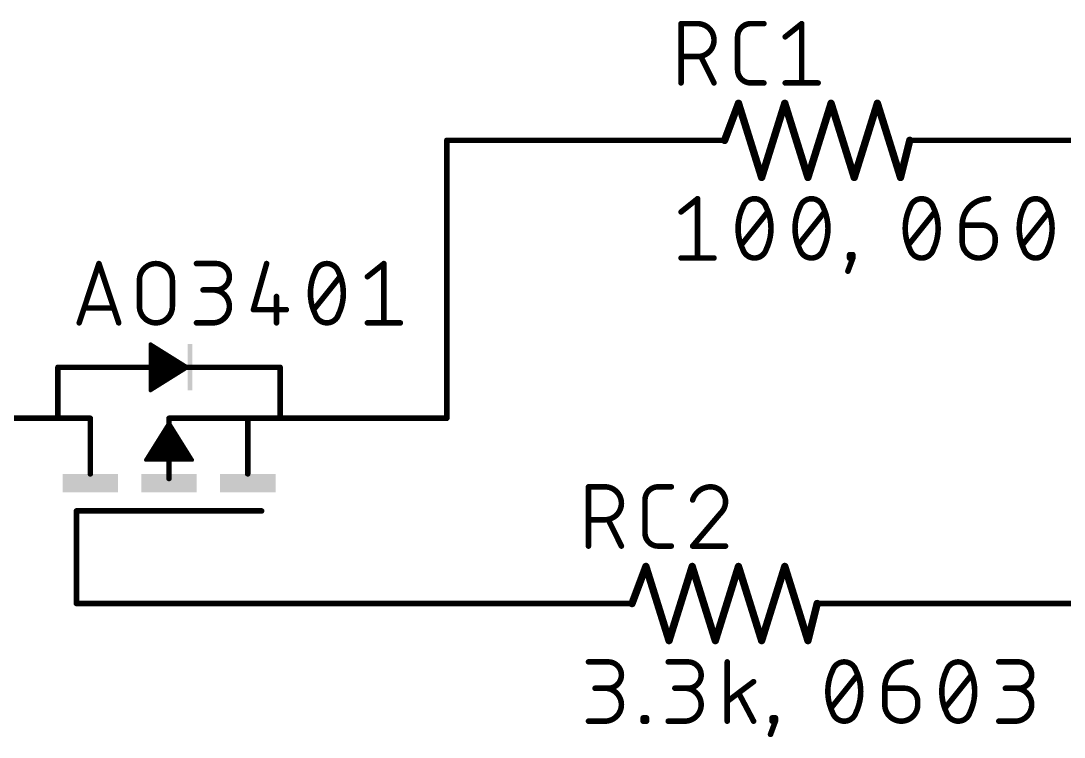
# Model space of a CAD drawing. Extents: x -75 to 101, y 0 to 115.
# Drawn here: x -16.76 to 11.85, y 11.58 to 31.22 of the extents above; entities that cross this region are included whole.
import ezdxf

# ---------------------------------------------------------------- set-up
doc = ezdxf.new("R2010")
doc.units = 0
for name, color, linetype in [('91', 122, 'CONTINUOUS'), ('94', 12, 'CONTINUOUS'), ('95', 251, 'CONTINUOUS'), ('96', 251, 'CONTINUOUS')]:
    doc.layers.add(name, color=color, linetype=linetype)

# ---------------------------------------------------------------- blocks, each defined once
blk = doc.blocks.new('RECT')
blk.add_solid([(-0.5, -0.5), (0.5, -0.5), (-0.5, 0.5), (0.5, 0.5)])

msp = doc.modelspace()

# ---------------------------------------------------------------- linework, layer by layer
at = {"layer": '91', "const_width": 0.1524}
for points in [[(-5.08, 20.32), (-5.08, 27.94)], [(-5.08, 27.94), (0, 27.94)], [(10.16, 27.94), (15.24, 27.94)], [(-7.62, 20.32), (-5.08, 20.32)], [(-15.24, 15.24), (-2.54, 15.24)], [(7.62, 15.24), (35.56, 15.24)]]:
    msp.add_lwpolyline(points, dxfattribs=at)
at = {"layer": '91', "const_width": 0.0762}
for points in [[(-5.0419, 27.94, 1), (-5.1181, 27.94)], [(-5.08, 27.9781, 1), (-5.08, 27.9019)], [(0, 27.9019, 1), (0, 27.9781)], [(10.16, 27.9781, 1), (10.16, 27.9019)], [(-7.62, 20.3581, 1), (-7.62, 20.2819)], [(-5.1181, 20.32, 1), (-5.0419, 20.32)], [(-5.08, 20.2819, 1), (-5.08, 20.3581)], [(-15.24, 15.2781, 1), (-15.24, 15.2019)], [(-2.54, 15.2019, 1), (-2.54, 15.2781)], [(7.62, 15.2781, 1), (7.62, 15.2019)]]:
    msp.add_lwpolyline(points, format="xyb", dxfattribs=at)
at = {"layer": '94'}
for points, const_width in [([(2.54, 27.94), (2.921, 28.956)], 0.2032), ([(2.921, 28.956), (3.556, 26.924)], 0.2032), ([(3.556, 26.924), (4.191, 28.956)], 0.2032), ([(4.191, 28.956), (4.826, 26.924)], 0.2032), ([(4.826, 26.924), (5.461, 28.956)], 0.2032), ([(5.461, 28.956), (6.096, 26.924)], 0.2032), ([(6.096, 26.924), (6.731, 28.956)], 0.2032), ([(6.731, 28.956), (7.366, 26.924)], 0.2032), ([(0, 27.94), (2.54, 27.94)], 0.1524), ([(7.366, 26.924), (7.62, 27.94)], 0.2032), ([(10.16, 27.94), (7.62, 27.94)], 0.1524), ([(-13.208, 21.082), (-13.208, 22.352)], 0.1016), ([(-13.208, 22.352), (-12.192, 21.717)], 0.1016), ([(-13.208, 22.2504), (-13.0454, 22.2504)], 0.1016), ([(-13.208, 22.1488), (-12.8829, 22.1488)], 0.1016), ([(-13.208, 22.0472), (-12.7203, 22.0472)], 0.1016), ([(-15.748, 20.32), (-15.748, 21.717)], 0.1524), ([(-15.748, 21.717), (-13.081, 21.717)], 0.1524), ([(-13.208, 21.9456), (-12.5578, 21.9456)], 0.1016), ([(-13.208, 21.844), (-12.3952, 21.844)], 0.1016), ([(-13.208, 21.7424), (-12.2326, 21.7424)], 0.1016), ([(-12.192, 21.717), (-13.208, 21.082)], 0.1016), ([(-12.192, 21.717), (-9.652, 21.717)], 0.1524), ([(-9.652, 21.717), (-9.652, 20.32)], 0.1524), ([(-13.208, 21.6408), (-12.3139, 21.6408)], 0.1016), ([(-13.208, 21.5392), (-12.4765, 21.5392)], 0.1016), ([(-13.208, 21.4376), (-12.639, 21.4376)], 0.1016), ([(-13.208, 21.336), (-12.8016, 21.336)], 0.1016), ([(-13.208, 21.2344), (-12.9642, 21.2344)], 0.1016), ([(-13.208, 21.1328), (-13.1267, 21.1328)], 0.1016), ([(-17.78, 20.32), (-15.24, 20.32)], 0.1524), ([(-14.859, 20.32), (-15.24, 20.32)], 0.1524), ([(-14.859, 18.796), (-14.859, 20.32)], 0.1524), ([(-12.7, 18.669), (-12.7, 20.32)], 0.1524), ([(-12.7, 20.32), (-10.541, 20.32)], 0.1524), ([(-10.541, 18.796), (-10.541, 20.32)], 0.1524), ([(-10.541, 20.32), (-10.16, 20.32)], 0.1524), ([(-7.62, 20.32), (-10.16, 20.32)], 0.1524), ([(-13.335, 19.177), (-12.7, 20.193)], 0.1016), ([(-12.8111, 20.0152), (-12.5889, 20.0152)], 0.1016), ([(-12.7476, 20.1168), (-12.6524, 20.1168)], 0.1016), ([(-12.7, 20.193), (-12.065, 19.177)], 0.1016), ([(-13.0016, 19.7104), (-12.3984, 19.7104)], 0.1016), ([(-12.9381, 19.812), (-12.4619, 19.812)], 0.1016), ([(-12.8746, 19.9136), (-12.5254, 19.9136)], 0.1016), ([(-13.1286, 19.5072), (-12.2714, 19.5072)], 0.1016), ([(-13.0651, 19.6088), (-12.3349, 19.6088)], 0.1016), ([(-12.065, 19.177), (-13.335, 19.177)], 0.1016), ([(-13.3191, 19.2024), (-12.0809, 19.2024)], 0.1016), ([(-13.2556, 19.304), (-12.1444, 19.304)], 0.1016), ([(-13.1921, 19.4056), (-12.2079, 19.4056)], 0.1016), ([(-15.24, 17.78), (-10.16, 17.78)], 0.1524), ([(-15.24, 15.24), (-15.24, 17.78)], 0.1524), ([(0, 15.24), (0.381, 16.256)], 0.2032), ([(0.381, 16.256), (1.016, 14.224)], 0.2032), ([(1.016, 14.224), (1.651, 16.256)], 0.2032), ([(1.651, 16.256), (2.286, 14.224)], 0.2032), ([(2.286, 14.224), (2.921, 16.256)], 0.2032), ([(2.921, 16.256), (3.556, 14.224)], 0.2032), ([(3.556, 14.224), (4.191, 16.256)], 0.2032), ([(4.191, 16.256), (4.826, 14.224)], 0.2032), ([(-2.54, 15.24), (0, 15.24)], 0.1524), ([(4.826, 14.224), (5.08, 15.24)], 0.2032), ([(7.62, 15.24), (5.08, 15.24)], 0.1524)]:
    msp.add_lwpolyline(points, dxfattribs=dict(at, const_width=const_width))
for points, const_width in [([(2.9695, 28.9712, 1), (2.8725, 28.9408)], 0.1016), ([(2.9686, 28.9382, 1), (2.8734, 28.9738)], 0.1016), ([(4.2395, 28.9712, 1), (4.1425, 28.9408)], 0.1016), ([(4.2395, 28.9408, 1), (4.1425, 28.9712)], 0.1016), ([(5.5095, 28.9712, 1), (5.4125, 28.9408)], 0.1016), ([(5.5095, 28.9408, 1), (5.4125, 28.9712)], 0.1016), ([(6.7795, 28.9712, 1), (6.6825, 28.9408)], 0.1016), ([(6.7795, 28.9408, 1), (6.6825, 28.9712)], 0.1016), ([(0, 27.9781, 1), (0, 27.9019)], 0.0762), ([(2.4924, 27.9578, 1), (2.5876, 27.9222)], 0.1016), ([(2.54, 27.9019, 1), (2.54, 27.9781)], 0.0762), ([(7.6693, 27.9277, 1), (7.5707, 27.9523)], 0.1016), ([(7.62, 27.9781, 1), (7.62, 27.9019)], 0.0762), ([(10.16, 27.9019, 1), (10.16, 27.9781)], 0.0762), ([(3.5075, 26.9392, 1), (3.6045, 26.9088)], 0.1016), ([(3.5075, 26.9088, 1), (3.6045, 26.9392)], 0.1016), ([(4.7775, 26.9392, 1), (4.8745, 26.9088)], 0.1016), ([(4.7775, 26.9088, 1), (4.8745, 26.9392)], 0.1016), ([(6.0475, 26.9392, 1), (6.1445, 26.9088)], 0.1016), ([(6.0475, 26.9088, 1), (6.1445, 26.9392)], 0.1016), ([(7.3167, 26.9363, 1), (7.4153, 26.9117)], 0.1016), ([(7.3175, 26.9088, 1), (7.4145, 26.9392)], 0.1016), ([(-13.1826, 22.352, 1), (-13.2334, 22.352)], 0.0508), ([(-13.1945, 22.3735, 1), (-13.2215, 22.3305)], 0.0508), ([(-13.208, 22.2758, 1), (-13.208, 22.225)], 0.0508), ([(-13.208, 22.1742, 1), (-13.208, 22.1234)], 0.0508), ([(-13.208, 22.0726, 1), (-13.208, 22.0218)], 0.0508), ([(-13.0454, 22.225, 1), (-13.0454, 22.2758)], 0.0508), ([(-12.8829, 22.1234, 1), (-12.8829, 22.1742)], 0.0508), ([(-12.7203, 22.0218, 1), (-12.7203, 22.0726)], 0.0508), ([(-15.7099, 21.717, 1), (-15.7861, 21.717)], 0.0762), ([(-15.748, 21.7551, 1), (-15.748, 21.6789)], 0.0762), ([(-13.208, 21.971, 1), (-13.208, 21.9202)], 0.0508), ([(-13.208, 21.8694, 1), (-13.208, 21.8186)], 0.0508), ([(-13.208, 21.7678, 1), (-13.208, 21.717)], 0.0508), ([(-13.081, 21.6789, 1), (-13.081, 21.7551)], 0.0762), ([(-12.5578, 21.9202, 1), (-12.5578, 21.971)], 0.0508), ([(-12.3952, 21.8186, 1), (-12.3952, 21.8694)], 0.0508), ([(-12.192, 21.7551, 1), (-12.192, 21.6789)], 0.0762), ([(-12.2326, 21.717, 1), (-12.2326, 21.7678)], 0.0508), ([(-12.1785, 21.6955, 1), (-12.2055, 21.7385)], 0.0508), ([(-12.2055, 21.6955, 1), (-12.1785, 21.7385)], 0.0508), ([(-9.6139, 21.717, 1), (-9.6901, 21.717)], 0.0762), ([(-9.652, 21.6789, 1), (-9.652, 21.7551)], 0.0762), ([(-13.208, 21.6662, 1), (-13.208, 21.6154)], 0.0508), ([(-13.208, 21.5646, 1), (-13.208, 21.5138)], 0.0508), ([(-13.208, 21.463, 1), (-13.208, 21.4122)], 0.0508), ([(-12.639, 21.4122, 1), (-12.639, 21.463)], 0.0508), ([(-12.4765, 21.5138, 1), (-12.4765, 21.5646)], 0.0508), ([(-12.3139, 21.6154, 1), (-12.3139, 21.6662)], 0.0508), ([(-13.208, 21.3614, 1), (-13.208, 21.3106)], 0.0508), ([(-13.208, 21.2598, 1), (-13.208, 21.209)], 0.0508), ([(-13.208, 21.1582, 1), (-13.208, 21.1074)], 0.0508), ([(-13.1267, 21.1074, 1), (-13.1267, 21.1582)], 0.0508), ([(-12.9642, 21.209, 1), (-12.9642, 21.2598)], 0.0508), ([(-12.8016, 21.3106, 1), (-12.8016, 21.3614)], 0.0508), ([(-13.2215, 21.1035, 1), (-13.1945, 21.0605)], 0.0508), ([(-13.2334, 21.082, 1), (-13.1826, 21.082)], 0.0508), ([(-15.7861, 20.32, 1), (-15.7099, 20.32)], 0.0762), ([(-15.24, 20.3581, 1), (-15.24, 20.2819)], 0.0762), ([(-15.24, 20.2819, 1), (-15.24, 20.3581)], 0.0762), ([(-14.8209, 20.32, 1), (-14.8971, 20.32)], 0.0762), ([(-14.859, 20.2819, 1), (-14.859, 20.3581)], 0.0762), ([(-12.6619, 20.32, 1), (-12.7381, 20.32)], 0.0762), ([(-12.7, 20.3581, 1), (-12.7, 20.2819)], 0.0762), ([(-10.5029, 20.32, 1), (-10.5791, 20.32)], 0.0762), ([(-10.541, 20.3581, 1), (-10.541, 20.2819)], 0.0762), ([(-10.541, 20.2819, 1), (-10.541, 20.3581)], 0.0762), ([(-10.16, 20.3581, 1), (-10.16, 20.2819)], 0.0762), ([(-10.16, 20.2819, 1), (-10.16, 20.3581)], 0.0762), ([(-9.6901, 20.32, 1), (-9.6139, 20.32)], 0.0762), ([(-7.62, 20.2819, 1), (-7.62, 20.3581)], 0.0762), ([(-12.8111, 20.0406, 1), (-12.8111, 19.9898)], 0.0508), ([(-12.7476, 20.1422, 1), (-12.7476, 20.0914)], 0.0508), ([(-12.6785, 20.2065, 1), (-12.7215, 20.1795)], 0.0508), ([(-12.6785, 20.1795, 1), (-12.7215, 20.2065)], 0.0508), ([(-12.6524, 20.0914, 1), (-12.6524, 20.1422)], 0.0508), ([(-12.5889, 19.9898, 1), (-12.5889, 20.0406)], 0.0508), ([(-13.0016, 19.7358, 1), (-13.0016, 19.685)], 0.0508), ([(-12.9381, 19.8374, 1), (-12.9381, 19.7866)], 0.0508), ([(-12.8746, 19.939, 1), (-12.8746, 19.8882)], 0.0508), ([(-12.5254, 19.8882, 1), (-12.5254, 19.939)], 0.0508), ([(-12.4619, 19.7866, 1), (-12.4619, 19.8374)], 0.0508), ([(-12.3984, 19.685, 1), (-12.3984, 19.7358)], 0.0508), ([(-13.1286, 19.5326, 1), (-13.1286, 19.4818)], 0.0508), ([(-13.0651, 19.6342, 1), (-13.0651, 19.5834)], 0.0508), ([(-12.3349, 19.5834, 1), (-12.3349, 19.6342)], 0.0508), ([(-12.2714, 19.4818, 1), (-12.2714, 19.5326)], 0.0508), ([(-13.335, 19.2024, 1), (-13.335, 19.1516)], 0.0508), ([(-13.3565, 19.1905, 1), (-13.3135, 19.1635)], 0.0508), ([(-13.3191, 19.2278, 1), (-13.3191, 19.177)], 0.0508), ([(-13.2556, 19.3294, 1), (-13.2556, 19.2786)], 0.0508), ([(-13.1921, 19.431, 1), (-13.1921, 19.3802)], 0.0508), ([(-12.2079, 19.3802, 1), (-12.2079, 19.431)], 0.0508), ([(-12.1444, 19.2786, 1), (-12.1444, 19.3294)], 0.0508), ([(-12.0865, 19.1635, 1), (-12.0435, 19.1905)], 0.0508), ([(-12.0809, 19.177, 1), (-12.0809, 19.2278)], 0.0508), ([(-12.065, 19.1516, 1), (-12.065, 19.2024)], 0.0508), ([(-14.8971, 18.796, 1), (-14.8209, 18.796)], 0.0762), ([(-12.7381, 18.669, 1), (-12.6619, 18.669)], 0.0762), ([(-10.5791, 18.796, 1), (-10.5029, 18.796)], 0.0762), ([(-15.24, 17.8181, 1), (-15.24, 17.7419)], 0.0762), ([(-15.2019, 17.78, 1), (-15.2781, 17.78)], 0.0762), ([(-10.16, 17.7419, 1), (-10.16, 17.8181)], 0.0762), ([(0.4295, 16.2712, 1), (0.3325, 16.2408)], 0.1016), ([(0.4286, 16.2382, 1), (0.3334, 16.2738)], 0.1016), ([(1.6995, 16.2712, 1), (1.6025, 16.2408)], 0.1016), ([(1.6995, 16.2408, 1), (1.6025, 16.2712)], 0.1016), ([(2.9695, 16.2712, 1), (2.8725, 16.2408)], 0.1016), ([(2.9695, 16.2408, 1), (2.8725, 16.2712)], 0.1016), ([(4.2395, 16.2712, 1), (4.1425, 16.2408)], 0.1016), ([(4.2395, 16.2408, 1), (4.1425, 16.2712)], 0.1016), ([(-15.2781, 15.24, 1), (-15.2019, 15.24)], 0.0762), ([(-2.54, 15.2781, 1), (-2.54, 15.2019)], 0.0762), ([(-0.0476, 15.2578, 1), (0.0476, 15.2222)], 0.1016), ([(0, 15.2019, 1), (0, 15.2781)], 0.0762), ([(5.1293, 15.2277, 1), (5.0307, 15.2523)], 0.1016), ([(5.08, 15.2781, 1), (5.08, 15.2019)], 0.0762), ([(7.62, 15.2019, 1), (7.62, 15.2781)], 0.0762), ([(0.9675, 14.2392, 1), (1.0645, 14.2088)], 0.1016), ([(0.9675, 14.2088, 1), (1.0645, 14.2392)], 0.1016), ([(2.2375, 14.2392, 1), (2.3345, 14.2088)], 0.1016), ([(2.2375, 14.2088, 1), (2.3345, 14.2392)], 0.1016), ([(3.5075, 14.2392, 1), (3.6045, 14.2088)], 0.1016), ([(3.5075, 14.2088, 1), (3.6045, 14.2392)], 0.1016), ([(4.7767, 14.2363, 1), (4.8753, 14.2117)], 0.1016), ([(4.7775, 14.2088, 1), (4.8745, 14.2392)], 0.1016)]:
    msp.add_lwpolyline(points, format="xyb", dxfattribs=dict(at, const_width=const_width))
at = {"layer": '95', "const_width": 0.1524}
for points in [[(1.3462, 29.5148), (1.3462, 31.1404)], [(1.3462, 31.1404), (1.7978, 31.1404)], [(3.2575, 31.1404), (3.6187, 31.1404)], [(4.2028, 30.7792), (4.6543, 31.1404)], [(4.6543, 31.1404), (4.6543, 29.5148)], [(2.8962, 29.876), (2.8962, 30.7792)], [(1.7978, 30.2373), (1.3462, 30.2373)], [(2.2493, 29.5148), (1.8881, 30.2373)], [(3.6187, 29.5148), (3.2575, 29.5148)], [(4.2028, 29.5148), (5.1059, 29.5148)], [(-1.1938, 16.8148), (-1.1938, 18.4404)], [(-1.1938, 18.4404), (-0.7422, 18.4404)], [(0.7175, 18.4404), (1.0787, 18.4404)], [(0.3562, 17.176), (0.3562, 18.0792)], [(2.4304, 17.7179), (1.6628, 16.8148)], [(-0.7422, 17.5373), (-1.1938, 17.5373)], [(-0.2907, 16.8148), (-0.6519, 17.5373)], [(1.0787, 16.8148), (0.7175, 16.8148)], [(1.6628, 16.8148), (2.5659, 16.8148)]]:
    msp.add_lwpolyline(points, dxfattribs=at)
at = {"layer": '95'}
for points, const_width in [([(1.3843, 31.1404, 1), (1.3081, 31.1404)], 0.0762), ([(1.3462, 31.1785, 1), (1.3462, 31.1023)], 0.0762), ([(1.7978, 30.2373, 1), (1.7978, 31.1404)], 0.1524), ([(1.7978, 31.1785, 1), (1.7978, 31.1023)], 0.0762), ([(1.7978, 31.1023, 1), (1.7978, 31.1785)], 0.0762), ([(3.2575, 31.1404, 0.4142), (2.8962, 30.7792)], 0.1524), ([(3.2575, 31.1785, 1), (3.2575, 31.1023)], 0.0762), ([(3.2575, 31.1023, 1), (3.2575, 31.1785)], 0.0762), ([(3.6187, 31.1023, 1), (3.6187, 31.1785)], 0.0762), ([(4.6924, 31.1404, 1), (4.6162, 31.1404)], 0.0762), ([(4.6781, 31.1106, 1), (4.6305, 31.1702)], 0.0762), ([(2.9343, 30.7792, 1), (2.8581, 30.7792)], 0.0762), ([(2.8581, 30.7792, 1), (2.9343, 30.7792)], 0.0762), ([(4.179, 30.8089, 1), (4.2266, 30.7494)], 0.0762), ([(1.3462, 30.2754, 1), (1.3462, 30.1992)], 0.0762), ([(1.7978, 30.2754, 1), (1.7978, 30.1992)], 0.0762), ([(1.7978, 30.1992, 1), (1.7978, 30.2754)], 0.0762), ([(1.9221, 30.2543, 1), (1.854, 30.2202)], 0.0762), ([(2.8962, 29.876, 0.4142), (3.2575, 29.5148)], 0.1524), ([(2.9343, 29.876, 1), (2.8581, 29.876)], 0.0762), ([(2.8581, 29.876, 1), (2.9343, 29.876)], 0.0762), ([(1.3081, 29.5148, 1), (1.3843, 29.5148)], 0.0762), ([(2.2152, 29.4978, 1), (2.2834, 29.5318)], 0.0762), ([(3.2575, 29.5529, 1), (3.2575, 29.4767)], 0.0762), ([(3.2575, 29.4767, 1), (3.2575, 29.5529)], 0.0762), ([(3.6187, 29.4767, 1), (3.6187, 29.5529)], 0.0762), ([(4.2028, 29.5529, 1), (4.2028, 29.4767)], 0.0762), ([(4.6162, 29.5148, 1), (4.6924, 29.5148)], 0.0762), ([(5.1059, 29.4767, 1), (5.1059, 29.5529)], 0.0762), ([(-1.1557, 18.4404, 1), (-1.2319, 18.4404)], 0.0762), ([(-1.1938, 18.4785, 1), (-1.1938, 18.4023)], 0.0762), ([(-0.7422, 17.5373, 1), (-0.7422, 18.4404)], 0.1524), ([(-0.7422, 18.4785, 1), (-0.7422, 18.4023)], 0.0762), ([(-0.7422, 18.4023, 1), (-0.7422, 18.4785)], 0.0762), ([(0.7175, 18.4404, 0.4142), (0.3562, 18.0792)], 0.1524), ([(0.7175, 18.4785, 1), (0.7175, 18.4023)], 0.0762), ([(0.7175, 18.4023, 1), (0.7175, 18.4785)], 0.0762), ([(1.0787, 18.4023, 1), (1.0787, 18.4785)], 0.0762), ([(2.1595, 18.4404, 0.3252), (1.6628, 18.0792)], 0.1524), ([(2.5659, 18.034, 0.4142), (2.1595, 18.4404)], 0.1524), ([(2.1595, 18.4785, 1), (2.1595, 18.4023)], 0.0762), ([(2.1595, 18.4023, 1), (2.1595, 18.4785)], 0.0762), ([(0.3943, 18.0792, 1), (0.3181, 18.0792)], 0.0762), ([(0.3181, 18.0792, 1), (0.3943, 18.0792)], 0.0762), ([(1.6265, 18.0909, 1), (1.699, 18.0674)], 0.0762), ([(2.4304, 17.7179, 0.2053), (2.5659, 18.034)], 0.1524), ([(2.604, 18.034, 1), (2.5278, 18.034)], 0.0762), ([(2.5278, 18.034, 1), (2.604, 18.034)], 0.0762), ([(2.4041, 17.7455, 1), (2.4567, 17.6903)], 0.0762), ([(2.4594, 17.6932, 1), (2.4014, 17.7426)], 0.0762), ([(-1.1938, 17.5754, 1), (-1.1938, 17.4992)], 0.0762), ([(-0.7422, 17.5754, 1), (-0.7422, 17.4992)], 0.0762), ([(-0.7422, 17.4992, 1), (-0.7422, 17.5754)], 0.0762), ([(-0.6179, 17.5543, 1), (-0.686, 17.5202)], 0.0762), ([(0.3562, 17.176, 0.4142), (0.7175, 16.8148)], 0.1524), ([(0.3943, 17.176, 1), (0.3181, 17.176)], 0.0762), ([(0.3181, 17.176, 1), (0.3943, 17.176)], 0.0762), ([(0.7175, 16.8529, 1), (0.7175, 16.7767)], 0.0762), ([(0.7175, 16.7767, 1), (0.7175, 16.8529)], 0.0762), ([(1.0787, 16.7767, 1), (1.0787, 16.8529)], 0.0762), ([(1.6628, 16.8529, 1), (1.6628, 16.7767)], 0.0762), ([(2.5659, 16.7767, 1), (2.5659, 16.8529)], 0.0762), ([(-1.2319, 16.8148, 1), (-1.1557, 16.8148)], 0.0762), ([(-0.3248, 16.7978, 1), (-0.2566, 16.8318)], 0.0762), ([(1.6337, 16.8395, 1), (1.6918, 16.7901)], 0.0762)]:
    msp.add_lwpolyline(points, format="xyb", dxfattribs=dict(at, const_width=const_width))
at = {"layer": '96', "const_width": 0.1524}
for points in [[(1.3462, 25.9786), (1.7978, 26.3398)], [(1.7978, 26.3398), (1.7978, 24.7142)], [(2.9996, 25.0754), (3.7221, 25.9786)], [(4.5628, 25.0754), (5.2852, 25.9786)], [(7.5848, 25.0754), (8.3073, 25.9786)], [(10.711, 25.0754), (11.4335, 25.9786)], [(9.0576, 25.6173), (9.5995, 25.6173)], [(9.0576, 25.1658), (9.0576, 25.6173)], [(9.9607, 25.2561), (9.9607, 25.1658)], [(-15.1638, 22.9362), (-14.6219, 24.5618)], [(-14.6219, 24.5618), (-14.0801, 22.9362)], [(-11.9472, 24.5618), (-11.4054, 24.5618)], [(-10.0229, 24.5618), (-10.3841, 23.2974)], [(-7.2579, 24.2006), (-6.8063, 24.5618)], [(-6.8063, 24.5618), (-6.8063, 22.9362)], [(1.3462, 24.7142), (2.2493, 24.7142)], [(6.058, 24.7142), (5.9225, 24.353)], [(5.9677, 24.7142), (5.9677, 24.8045)], [(5.9677, 24.8045), (6.058, 24.8045)], [(6.058, 24.7142), (5.9677, 24.7142)], [(6.058, 24.8045), (6.058, 24.7142)], [(-13.5104, 23.3878), (-13.5104, 24.1102)], [(-12.6073, 24.1102), (-12.6073, 23.3878)], [(-8.7307, 23.2974), (-8.0082, 24.2006)], [(-11.4054, 23.8393), (-11.7666, 23.8393)], [(-9.7519, 23.6587), (-9.7519, 22.9362)], [(-14.2155, 23.3426), (-15.0283, 23.3426)], [(-10.3841, 23.2974), (-9.481, 23.2974)], [(-11.9472, 22.9362), (-11.4957, 22.9362)], [(-7.2579, 22.9362), (-6.3548, 22.9362)], [(-1.1938, 13.6398), (-0.6519, 13.6398)], [(0.9946, 13.6398), (1.5364, 13.6398)], [(2.6128, 12.0142), (2.6128, 13.6398)], [(10.0607, 13.6398), (10.6025, 13.6398)], [(3.3353, 13.0979), (2.6128, 12.5561)], [(5.4616, 12.3754), (6.1841, 13.2786)], [(8.5879, 12.3754), (9.3104, 13.2786)], [(-0.6519, 12.9173), (-1.0132, 12.9173)], [(1.5364, 12.9173), (1.1752, 12.9173)], [(6.9344, 12.9173), (7.4763, 12.9173)], [(6.9344, 12.4658), (6.9344, 12.9173)], [(10.6025, 12.9173), (10.2413, 12.9173)], [(3.3353, 12.0142), (2.9289, 12.7818)], [(7.8375, 12.5561), (7.8375, 12.4658)], [(-1.1938, 12.0142), (-0.7422, 12.0142)], [(0.3068, 12.0142), (0.3068, 12.1045)], [(0.3068, 12.1045), (0.3971, 12.1045)], [(0.3971, 12.0142), (0.3068, 12.0142)], [(0.3971, 12.1045), (0.3971, 12.0142)], [(0.9946, 12.0142), (1.4461, 12.0142)], [(3.9348, 12.0142), (3.7994, 11.653)], [(3.8445, 12.0142), (3.8445, 12.1045)], [(3.8445, 12.1045), (3.9348, 12.1045)], [(3.9348, 12.0142), (3.8445, 12.0142)], [(3.9348, 12.1045), (3.9348, 12.0142)], [(10.0607, 12.0142), (10.5122, 12.0142)]]:
    msp.add_lwpolyline(points, dxfattribs=at)
at = {"layer": '96'}
for points, const_width in [([(1.8359, 26.3398, 1), (1.7597, 26.3398)], 0.0762), ([(1.8216, 26.31, 1), (1.774, 26.3696)], 0.0762), ([(3.3609, 26.3398, 0.3205), (3.0448, 26.114)], 0.1524), ([(3.677, 26.114, 0.3205), (3.3609, 26.3398)], 0.1524), ([(3.3609, 26.3779, 1), (3.3609, 26.3017)], 0.0762), ([(3.3609, 26.3017, 1), (3.3609, 26.3779)], 0.0762), ([(4.924, 26.3398, 0.3205), (4.6079, 26.114)], 0.1524), ([(5.2401, 26.114, 0.3205), (4.924, 26.3398)], 0.1524), ([(4.924, 26.3779, 1), (4.924, 26.3017)], 0.0762), ([(4.924, 26.3017, 1), (4.924, 26.3779)], 0.0762), ([(7.946, 26.3398, 0.3205), (7.6299, 26.114)], 0.1524), ([(8.2621, 26.114, 0.3205), (7.946, 26.3398)], 0.1524), ([(7.946, 26.3779, 1), (7.946, 26.3017)], 0.0762), ([(7.946, 26.3017, 1), (7.946, 26.3779)], 0.0762), ([(9.7801, 26.3398, 0.4142), (9.0576, 25.6173)], 0.1524), ([(9.7801, 26.3017, 1), (9.7801, 26.3779)], 0.0762), ([(11.0723, 26.3398, 0.3205), (10.7562, 26.114)], 0.1524), ([(11.3884, 26.114, 0.3205), (11.0723, 26.3398)], 0.1524), ([(11.0723, 26.3779, 1), (11.0723, 26.3017)], 0.0762), ([(11.0723, 26.3017, 1), (11.0723, 26.3779)], 0.0762), ([(1.3224, 26.0083, 1), (1.37, 25.9488)], 0.0762), ([(3.0448, 26.114, 0.1139), (2.9093, 25.527)], 0.1524), ([(3.0087, 26.1264, 1), (3.0808, 26.1017)], 0.0762), ([(3.079, 26.0973, 1), (3.0105, 26.1307)], 0.0762), ([(3.7112, 26.1307, 1), (3.6427, 26.0973)], 0.0762), ([(3.8124, 25.527, 0.1139), (3.677, 26.114)], 0.1524), ([(3.6409, 26.1017, 1), (3.713, 26.1264)], 0.0762), ([(3.7519, 25.9548, 1), (3.6924, 26.0024)], 0.0762), ([(4.6079, 26.114, 0.1139), (4.4724, 25.527)], 0.1524), ([(4.5719, 26.1264, 1), (4.6439, 26.1017)], 0.0762), ([(4.6422, 26.0973, 1), (4.5737, 26.1307)], 0.0762), ([(5.2743, 26.1307, 1), (5.2058, 26.0973)], 0.0762), ([(5.3756, 25.527, 0.1139), (5.2401, 26.114)], 0.1524), ([(5.204, 26.1017, 1), (5.2761, 26.1264)], 0.0762), ([(5.315, 25.9548, 1), (5.2555, 26.0024)], 0.0762), ([(7.6299, 26.114, 0.1139), (7.4945, 25.527)], 0.1524), ([(7.5939, 26.1264, 1), (7.666, 26.1017)], 0.0762), ([(7.6642, 26.0973, 1), (7.5957, 26.1307)], 0.0762), ([(8.3976, 25.527, 0.1139), (8.2621, 26.114)], 0.1524), ([(8.2964, 26.1307, 1), (8.2279, 26.0973)], 0.0762), ([(8.2261, 26.1017, 1), (8.2982, 26.1264)], 0.0762), ([(8.337, 25.9548, 1), (8.2775, 26.0024)], 0.0762), ([(10.7562, 26.114, 0.1139), (10.6207, 25.527)], 0.1524), ([(10.7201, 26.1264, 1), (10.7922, 26.1017)], 0.0762), ([(10.7904, 26.0973, 1), (10.7219, 26.1307)], 0.0762), ([(11.4226, 26.1307, 1), (11.3541, 26.0973)], 0.0762), ([(11.5238, 25.527, 0.1139), (11.3884, 26.114)], 0.1524), ([(11.3523, 26.1017, 1), (11.4244, 26.1264)], 0.0762), ([(11.4633, 25.9548, 1), (11.4038, 26.0024)], 0.0762), ([(2.9093, 25.527, 0.1139), (3.0448, 24.94)], 0.1524), ([(2.9474, 25.527, 1), (2.8712, 25.527)], 0.0762), ([(2.8712, 25.527, 1), (2.9474, 25.527)], 0.0762), ([(3.677, 24.94, 0.1139), (3.8124, 25.527)], 0.1524), ([(3.8505, 25.527, 1), (3.7743, 25.527)], 0.0762), ([(3.7743, 25.527, 1), (3.8505, 25.527)], 0.0762), ([(4.4724, 25.527, 0.1139), (4.6079, 24.94)], 0.1524), ([(4.5105, 25.527, 1), (4.4343, 25.527)], 0.0762), ([(4.4343, 25.527, 1), (4.5105, 25.527)], 0.0762), ([(5.2401, 24.94, 0.1139), (5.3756, 25.527)], 0.1524), ([(5.4137, 25.527, 1), (5.3375, 25.527)], 0.0762), ([(5.3375, 25.527, 1), (5.4137, 25.527)], 0.0762), ([(7.4945, 25.527, 0.1139), (7.6299, 24.94)], 0.1524), ([(7.5326, 25.527, 1), (7.4564, 25.527)], 0.0762), ([(7.4564, 25.527, 1), (7.5326, 25.527)], 0.0762), ([(8.2621, 24.94, 0.1139), (8.3976, 25.527)], 0.1524), ([(8.4357, 25.527, 1), (8.3595, 25.527)], 0.0762), ([(8.3595, 25.527, 1), (8.4357, 25.527)], 0.0762), ([(9.0576, 25.6554, 1), (9.0576, 25.5792)], 0.0762), ([(9.0957, 25.6173, 1), (9.0195, 25.6173)], 0.0762), ([(9.0195, 25.6173, 1), (9.0957, 25.6173)], 0.0762), ([(9.9607, 25.2561, 0.4142), (9.5995, 25.6173)], 0.1524), ([(9.5995, 25.6554, 1), (9.5995, 25.5792)], 0.0762), ([(9.5995, 25.5792, 1), (9.5995, 25.6554)], 0.0762), ([(10.6207, 25.527, 0.1139), (10.7562, 24.94)], 0.1524), ([(10.6588, 25.527, 1), (10.5826, 25.527)], 0.0762), ([(10.5826, 25.527, 1), (10.6588, 25.527)], 0.0762), ([(11.3884, 24.94, 0.1139), (11.5238, 25.527)], 0.1524), ([(11.5619, 25.527, 1), (11.4857, 25.527)], 0.0762), ([(11.4857, 25.527, 1), (11.5619, 25.527)], 0.0762), ([(9.0576, 25.1658, 1), (9.9607, 25.1658)], 0.1524), ([(9.0957, 25.1658, 1), (9.0195, 25.1658)], 0.0762), ([(9.0195, 25.1658, 1), (9.0957, 25.1658)], 0.0762), ([(9.9988, 25.2561, 1), (9.9226, 25.2561)], 0.0762), ([(9.9226, 25.2561, 1), (9.9988, 25.2561)], 0.0762), ([(9.9988, 25.1658, 1), (9.9226, 25.1658)], 0.0762), ([(9.9226, 25.1658, 1), (9.9988, 25.1658)], 0.0762), ([(2.9699, 25.0992, 1), (3.0294, 25.0516)], 0.0762), ([(3.0808, 24.9523, 1), (3.0087, 24.9276)], 0.0762), ([(3.0448, 24.94, 0.3205), (3.3609, 24.7142)], 0.1524), ([(3.0105, 24.9233, 1), (3.079, 24.9567)], 0.0762), ([(3.3609, 24.7142, 0.3205), (3.677, 24.94)], 0.1524), ([(3.6427, 24.9567, 1), (3.7112, 24.9233)], 0.0762), ([(3.713, 24.9276, 1), (3.6409, 24.9523)], 0.0762), ([(4.533, 25.0992, 1), (4.5925, 25.0516)], 0.0762), ([(4.6079, 24.94, 0.3205), (4.924, 24.7142)], 0.1524), ([(4.6439, 24.9523, 1), (4.5719, 24.9276)], 0.0762), ([(4.5737, 24.9233, 1), (4.6422, 24.9567)], 0.0762), ([(4.924, 24.7142, 0.3205), (5.2401, 24.94)], 0.1524), ([(5.2058, 24.9567, 1), (5.2743, 24.9233)], 0.0762), ([(5.2761, 24.9276, 1), (5.204, 24.9523)], 0.0762), ([(7.555, 25.0992, 1), (7.6145, 25.0516)], 0.0762), ([(7.6299, 24.94, 0.3205), (7.946, 24.7142)], 0.1524), ([(7.666, 24.9523, 1), (7.5939, 24.9276)], 0.0762), ([(7.5957, 24.9233, 1), (7.6642, 24.9567)], 0.0762), ([(7.946, 24.7142, 0.3205), (8.2621, 24.94)], 0.1524), ([(8.2279, 24.9567, 1), (8.2964, 24.9233)], 0.0762), ([(8.2982, 24.9276, 1), (8.2261, 24.9523)], 0.0762), ([(10.6813, 25.0992, 1), (10.7408, 25.0516)], 0.0762), ([(10.7922, 24.9523, 1), (10.7201, 24.9276)], 0.0762), ([(10.7562, 24.94, 0.3205), (11.0723, 24.7142)], 0.1524), ([(10.7219, 24.9233, 1), (10.7904, 24.9567)], 0.0762), ([(11.0723, 24.7142, 0.3205), (11.3884, 24.94)], 0.1524), ([(11.3541, 24.9567, 1), (11.4226, 24.9233)], 0.0762), ([(11.4244, 24.9276, 1), (11.3523, 24.9523)], 0.0762), ([(-14.5858, 24.5738, 1), (-14.6581, 24.5498)], 0.0762), ([(-14.5858, 24.5498, 1), (-14.6581, 24.5738)], 0.0762), ([(-12.6073, 24.1102, 1), (-13.5104, 24.1102)], 0.1524), ([(-11.9472, 24.5999, 1), (-11.9472, 24.5237)], 0.0762), ([(-11.4054, 23.8393, 1), (-11.4054, 24.5618)], 0.1524), ([(-11.4054, 24.5999, 1), (-11.4054, 24.5237)], 0.0762), ([(-11.4054, 24.5237, 1), (-11.4054, 24.5999)], 0.0762), ([(-9.9862, 24.5513, 1), (-10.0595, 24.5723)], 0.0762), ([(-8.3694, 24.5618, 0.3205), (-8.6855, 24.336)], 0.1524), ([(-8.0534, 24.336, 0.3205), (-8.3694, 24.5618)], 0.1524), ([(-8.3694, 24.5999, 1), (-8.3694, 24.5237)], 0.0762), ([(-8.3694, 24.5237, 1), (-8.3694, 24.5999)], 0.0762), ([(-6.7682, 24.5618, 1), (-6.8444, 24.5618)], 0.0762), ([(-6.7825, 24.532, 1), (-6.8301, 24.5916)], 0.0762), ([(1.3462, 24.7523, 1), (1.3462, 24.6761)], 0.0762), ([(1.7597, 24.7142, 1), (1.8359, 24.7142)], 0.0762), ([(2.2493, 24.6761, 1), (2.2493, 24.7523)], 0.0762), ([(3.3609, 24.7523, 1), (3.3609, 24.6761)], 0.0762), ([(3.3609, 24.6761, 1), (3.3609, 24.7523)], 0.0762), ([(4.924, 24.7523, 1), (4.924, 24.6761)], 0.0762), ([(4.924, 24.6761, 1), (4.924, 24.7523)], 0.0762), ([(6.0058, 24.8045, 1), (5.9296, 24.8045)], 0.0762), ([(5.9677, 24.8426, 1), (5.9677, 24.7664)], 0.0762), ([(5.9677, 24.7523, 1), (5.9677, 24.6761)], 0.0762), ([(5.9296, 24.7142, 1), (6.0058, 24.7142)], 0.0762), ([(6.0961, 24.8045, 1), (6.0199, 24.8045)], 0.0762), ([(6.0199, 24.7142, 1), (6.0961, 24.7142)], 0.0762), ([(6.0937, 24.7008, 1), (6.0223, 24.7276)], 0.0762), ([(6.058, 24.7664, 1), (6.058, 24.8426)], 0.0762), ([(6.058, 24.6761, 1), (6.058, 24.7523)], 0.0762), ([(7.946, 24.7523, 1), (7.946, 24.6761)], 0.0762), ([(7.946, 24.6761, 1), (7.946, 24.7523)], 0.0762), ([(11.0723, 24.7523, 1), (11.0723, 24.6761)], 0.0762), ([(11.0723, 24.6761, 1), (11.0723, 24.7523)], 0.0762), ([(-8.6855, 24.336, 0.1139), (-8.821, 23.749)], 0.1524), ([(-8.7216, 24.3484, 1), (-8.6495, 24.3237)], 0.0762), ([(-8.6513, 24.3193, 1), (-8.7198, 24.3527)], 0.0762), ([(-7.9179, 23.749, 0.1139), (-8.0534, 24.336)], 0.1524), ([(-8.0191, 24.3527, 1), (-8.0876, 24.3193)], 0.0762), ([(-8.0894, 24.3237, 1), (-8.0173, 24.3484)], 0.0762), ([(5.8869, 24.3663, 1), (5.9582, 24.3396)], 0.0762), ([(-13.4723, 24.1102, 1), (-13.5485, 24.1102)], 0.0762), ([(-13.5485, 24.1102, 1), (-13.4723, 24.1102)], 0.0762), ([(-12.5692, 24.1102, 1), (-12.6454, 24.1102)], 0.0762), ([(-12.6454, 24.1102, 1), (-12.5692, 24.1102)], 0.0762), ([(-7.9784, 24.1768, 1), (-8.038, 24.2244)], 0.0762), ([(-7.2817, 24.2303, 1), (-7.2341, 24.1708)], 0.0762), ([(-11.7666, 23.8774, 1), (-11.7666, 23.8012)], 0.0762), ([(-11.4957, 22.9362, 1), (-11.4957, 23.8393)], 0.1524), ([(-11.4957, 23.8774, 1), (-11.4957, 23.8012)], 0.0762), ([(-11.4054, 23.8774, 1), (-11.4054, 23.8012)], 0.0762), ([(-11.4054, 23.8012, 1), (-11.4054, 23.8774)], 0.0762), ([(-8.821, 23.749, 0.1139), (-8.6855, 23.162)], 0.1524), ([(-8.7829, 23.749, 1), (-8.8591, 23.749)], 0.0762), ([(-8.8591, 23.749, 1), (-8.7829, 23.749)], 0.0762), ([(-8.0534, 23.162, 0.1139), (-7.9179, 23.749)], 0.1524), ([(-7.8798, 23.749, 1), (-7.956, 23.749)], 0.0762), ([(-7.956, 23.749, 1), (-7.8798, 23.749)], 0.0762), ([(-9.7138, 23.6587, 1), (-9.79, 23.6587)], 0.0762), ([(-15.0283, 23.3807, 1), (-15.0283, 23.3045)], 0.0762), ([(-14.2155, 23.3045, 1), (-14.2155, 23.3807)], 0.0762), ([(-13.5104, 23.3878, 1), (-12.6073, 23.3878)], 0.1524), ([(-13.4723, 23.3878, 1), (-13.5485, 23.3878)], 0.0762), ([(-13.5485, 23.3878, 1), (-13.4723, 23.3878)], 0.0762), ([(-12.5692, 23.3878, 1), (-12.6454, 23.3878)], 0.0762), ([(-12.6454, 23.3878, 1), (-12.5692, 23.3878)], 0.0762), ([(-10.4208, 23.3079, 1), (-10.3475, 23.287)], 0.0762), ([(-10.3841, 23.3355, 1), (-10.3841, 23.2593)], 0.0762), ([(-9.481, 23.2593, 1), (-9.481, 23.3355)], 0.0762), ([(-8.7604, 23.3212, 1), (-8.7009, 23.2736)], 0.0762), ([(-8.6495, 23.1743, 1), (-8.7216, 23.1496)], 0.0762), ([(-8.6855, 23.162, 0.3205), (-8.3694, 22.9362)], 0.1524), ([(-8.7198, 23.1453, 1), (-8.6513, 23.1787)], 0.0762), ([(-8.3694, 22.9362, 0.3205), (-8.0534, 23.162)], 0.1524), ([(-8.0876, 23.1787, 1), (-8.0191, 23.1453)], 0.0762), ([(-8.0173, 23.1496, 1), (-8.0894, 23.1743)], 0.0762), ([(-15.1999, 22.9482, 1), (-15.1277, 22.9242)], 0.0762), ([(-14.1162, 22.9242, 1), (-14.0439, 22.9482)], 0.0762), ([(-11.9472, 22.9743, 1), (-11.9472, 22.8981)], 0.0762), ([(-11.4957, 22.9743, 1), (-11.4957, 22.8981)], 0.0762), ([(-11.4957, 22.8981, 1), (-11.4957, 22.9743)], 0.0762), ([(-9.79, 22.9362, 1), (-9.7138, 22.9362)], 0.0762), ([(-8.3694, 22.9743, 1), (-8.3694, 22.8981)], 0.0762), ([(-8.3694, 22.8981, 1), (-8.3694, 22.9743)], 0.0762), ([(-7.2579, 22.9743, 1), (-7.2579, 22.8981)], 0.0762), ([(-6.8444, 22.9362, 1), (-6.7682, 22.9362)], 0.0762), ([(-6.3548, 22.8981, 1), (-6.3548, 22.9743)], 0.0762), ([(-1.1938, 13.6779, 1), (-1.1938, 13.6017)], 0.0762), ([(-0.6519, 12.9173, 1), (-0.6519, 13.6398)], 0.1524), ([(-0.6519, 13.6779, 1), (-0.6519, 13.6017)], 0.0762), ([(-0.6519, 13.6017, 1), (-0.6519, 13.6779)], 0.0762), ([(0.9946, 13.6779, 1), (0.9946, 13.6017)], 0.0762), ([(1.5364, 12.9173, 1), (1.5364, 13.6398)], 0.1524), ([(1.5364, 13.6779, 1), (1.5364, 13.6017)], 0.0762), ([(1.5364, 13.6017, 1), (1.5364, 13.6779)], 0.0762), ([(2.6509, 13.6398, 1), (2.5747, 13.6398)], 0.0762), ([(5.5068, 13.414, 0.1139), (5.3713, 12.827)], 0.1524), ([(5.4707, 13.4264, 1), (5.5428, 13.4017)], 0.0762), ([(5.8229, 13.6398, 0.3205), (5.5068, 13.414)], 0.1524), ([(5.541, 13.3973, 1), (5.4725, 13.4307)], 0.0762), ([(6.139, 13.414, 0.3205), (5.8229, 13.6398)], 0.1524), ([(5.8229, 13.6779, 1), (5.8229, 13.6017)], 0.0762), ([(5.8229, 13.6017, 1), (5.8229, 13.6779)], 0.0762), ([(6.1732, 13.4307, 1), (6.1047, 13.3973)], 0.0762), ([(6.2744, 12.827, 0.1139), (6.139, 13.414)], 0.1524), ([(6.1029, 13.4017, 1), (6.175, 13.4264)], 0.0762), ([(7.6569, 13.6398, 0.4142), (6.9344, 12.9173)], 0.1524), ([(7.6569, 13.6017, 1), (7.6569, 13.6779)], 0.0762), ([(8.633, 13.414, 0.1139), (8.4976, 12.827)], 0.1524), ([(8.9491, 13.6398, 0.3205), (8.633, 13.414)], 0.1524), ([(8.597, 13.4264, 1), (8.6691, 13.4017)], 0.0762), ([(8.6673, 13.3973, 1), (8.5988, 13.4307)], 0.0762), ([(9.2652, 13.414, 0.3205), (8.9491, 13.6398)], 0.1524), ([(8.9491, 13.6779, 1), (8.9491, 13.6017)], 0.0762), ([(8.9491, 13.6017, 1), (8.9491, 13.6779)], 0.0762), ([(9.2994, 13.4307, 1), (9.2309, 13.3973)], 0.0762), ([(9.4007, 12.827, 0.1139), (9.2652, 13.414)], 0.1524), ([(9.2292, 13.4017, 1), (9.3012, 13.4264)], 0.0762), ([(10.0607, 13.6779, 1), (10.0607, 13.6017)], 0.0762), ([(10.6025, 12.9173, 1), (10.6025, 13.6398)], 0.1524), ([(10.6025, 13.6779, 1), (10.6025, 13.6017)], 0.0762), ([(10.6025, 13.6017, 1), (10.6025, 13.6779)], 0.0762), ([(3.3581, 13.0675, 1), (3.3124, 13.1284)], 0.0762), ([(6.2139, 13.2548, 1), (6.1544, 13.3024)], 0.0762), ([(9.3401, 13.2548, 1), (9.2806, 13.3024)], 0.0762), ([(-1.0132, 12.9554, 1), (-1.0132, 12.8792)], 0.0762), ([(-0.7422, 12.0142, 1), (-0.7422, 12.9173)], 0.1524), ([(-0.7422, 12.9554, 1), (-0.7422, 12.8792)], 0.0762), ([(-0.6519, 12.9554, 1), (-0.6519, 12.8792)], 0.0762), ([(-0.6519, 12.8792, 1), (-0.6519, 12.9554)], 0.0762), ([(1.1752, 12.9554, 1), (1.1752, 12.8792)], 0.0762), ([(1.4461, 12.0142, 1), (1.4461, 12.9173)], 0.1524), ([(1.4461, 12.9554, 1), (1.4461, 12.8792)], 0.0762), ([(1.5364, 12.9554, 1), (1.5364, 12.8792)], 0.0762), ([(1.5364, 12.8792, 1), (1.5364, 12.9554)], 0.0762), ([(5.3713, 12.827, 0.1139), (5.5068, 12.24)], 0.1524), ([(5.4094, 12.827, 1), (5.3332, 12.827)], 0.0762), ([(6.139, 12.24, 0.1139), (6.2744, 12.827)], 0.1524), ([(6.3125, 12.827, 1), (6.2363, 12.827)], 0.0762), ([(6.9344, 12.9554, 1), (6.9344, 12.8792)], 0.0762), ([(6.9725, 12.9173, 1), (6.8963, 12.9173)], 0.0762), ([(6.8963, 12.9173, 1), (6.9725, 12.9173)], 0.0762), ([(7.8375, 12.5561, 0.4142), (7.4763, 12.9173)], 0.1524), ([(7.4763, 12.9554, 1), (7.4763, 12.8792)], 0.0762), ([(7.4763, 12.8792, 1), (7.4763, 12.9554)], 0.0762), ([(8.4976, 12.827, 0.1139), (8.633, 12.24)], 0.1524), ([(8.5357, 12.827, 1), (8.4595, 12.827)], 0.0762), ([(9.2652, 12.24, 0.1139), (9.4007, 12.827)], 0.1524), ([(9.4388, 12.827, 1), (9.3626, 12.827)], 0.0762), ([(10.2413, 12.9554, 1), (10.2413, 12.8792)], 0.0762), ([(10.5122, 12.0142, 1), (10.5122, 12.9173)], 0.1524), ([(10.5122, 12.9554, 1), (10.5122, 12.8792)], 0.0762), ([(10.6025, 12.9554, 1), (10.6025, 12.8792)], 0.0762), ([(10.6025, 12.8792, 1), (10.6025, 12.9554)], 0.0762), ([(2.5899, 12.5865, 1), (2.6356, 12.5256)], 0.0762), ([(2.9625, 12.7997, 1), (2.8952, 12.764)], 0.0762), ([(5.3332, 12.827, 1), (5.4094, 12.827)], 0.0762), ([(6.2363, 12.827, 1), (6.3125, 12.827)], 0.0762), ([(7.8756, 12.5561, 1), (7.7994, 12.5561)], 0.0762), ([(7.7994, 12.5561, 1), (7.8756, 12.5561)], 0.0762), ([(8.4595, 12.827, 1), (8.5357, 12.827)], 0.0762), ([(9.3626, 12.827, 1), (9.4388, 12.827)], 0.0762), ([(5.4319, 12.3992, 1), (5.4914, 12.3516)], 0.0762), ([(5.5428, 12.2523, 1), (5.4707, 12.2276)], 0.0762), ([(5.5068, 12.24, 0.3205), (5.8229, 12.0142)], 0.1524), ([(5.8229, 12.0142, 0.3205), (6.139, 12.24)], 0.1524), ([(6.175, 12.2276, 1), (6.1029, 12.2523)], 0.0762), ([(6.9344, 12.4658, 1), (7.8375, 12.4658)], 0.1524), ([(6.9725, 12.4658, 1), (6.8963, 12.4658)], 0.0762), ([(6.8963, 12.4658, 1), (6.9725, 12.4658)], 0.0762), ([(7.8756, 12.4658, 1), (7.7994, 12.4658)], 0.0762), ([(7.7994, 12.4658, 1), (7.8756, 12.4658)], 0.0762), ([(8.5581, 12.3992, 1), (8.6176, 12.3516)], 0.0762), ([(8.633, 12.24, 0.3205), (8.9491, 12.0142)], 0.1524), ([(8.6691, 12.2523, 1), (8.597, 12.2276)], 0.0762), ([(8.9491, 12.0142, 0.3205), (9.2652, 12.24)], 0.1524), ([(9.3012, 12.2276, 1), (9.2292, 12.2523)], 0.0762), ([(-1.1938, 12.0523, 1), (-1.1938, 11.9761)], 0.0762), ([(-0.7422, 12.0523, 1), (-0.7422, 11.9761)], 0.0762), ([(-0.7422, 11.9761, 1), (-0.7422, 12.0523)], 0.0762), ([(0.3449, 12.1045, 1), (0.2687, 12.1045)], 0.0762), ([(0.3068, 12.1426, 1), (0.3068, 12.0664)], 0.0762), ([(0.3068, 12.0523, 1), (0.3068, 11.9761)], 0.0762), ([(0.2687, 12.0142, 1), (0.3449, 12.0142)], 0.0762), ([(0.4352, 12.1045, 1), (0.359, 12.1045)], 0.0762), ([(0.359, 12.0142, 1), (0.4352, 12.0142)], 0.0762), ([(0.3971, 12.0664, 1), (0.3971, 12.1426)], 0.0762), ([(0.3971, 11.9761, 1), (0.3971, 12.0523)], 0.0762), ([(0.9946, 12.0523, 1), (0.9946, 11.9761)], 0.0762), ([(1.4461, 12.0523, 1), (1.4461, 11.9761)], 0.0762), ([(1.4461, 11.9761, 1), (1.4461, 12.0523)], 0.0762), ([(2.5747, 12.0142, 1), (2.6509, 12.0142)], 0.0762), ([(3.3016, 11.9964, 1), (3.3689, 12.032)], 0.0762), ([(3.8826, 12.1045, 1), (3.8064, 12.1045)], 0.0762), ([(3.8445, 12.1426, 1), (3.8445, 12.0664)], 0.0762), ([(3.8445, 12.0523, 1), (3.8445, 11.9761)], 0.0762), ([(3.8064, 12.0142, 1), (3.8826, 12.0142)], 0.0762), ([(3.9729, 12.1045, 1), (3.8967, 12.1045)], 0.0762), ([(3.8967, 12.0142, 1), (3.9729, 12.0142)], 0.0762), ([(3.9705, 12.0008, 1), (3.8992, 12.0276)], 0.0762), ([(3.9348, 12.0664, 1), (3.9348, 12.1426)], 0.0762), ([(3.9348, 11.9761, 1), (3.9348, 12.0523)], 0.0762), ([(5.4725, 12.2233, 1), (5.541, 12.2567)], 0.0762), ([(5.8229, 12.0523, 1), (5.8229, 11.9761)], 0.0762), ([(5.8229, 11.9761, 1), (5.8229, 12.0523)], 0.0762), ([(6.1047, 12.2567, 1), (6.1732, 12.2233)], 0.0762), ([(8.5988, 12.2233, 1), (8.6673, 12.2567)], 0.0762), ([(8.9491, 12.0523, 1), (8.9491, 11.9761)], 0.0762), ([(8.9491, 11.9761, 1), (8.9491, 12.0523)], 0.0762), ([(9.2309, 12.2567, 1), (9.2994, 12.2233)], 0.0762), ([(10.0607, 12.0523, 1), (10.0607, 11.9761)], 0.0762), ([(10.5122, 12.0523, 1), (10.5122, 11.9761)], 0.0762), ([(10.5122, 11.9761, 1), (10.5122, 12.0523)], 0.0762), ([(3.7637, 11.6663, 1), (3.835, 11.6396)], 0.0762)]:
    msp.add_lwpolyline(points, format="xyb", dxfattribs=dict(at, const_width=const_width))

# ---------------------------------------------------------------- block references
at = {"layer": '94', "rotation": 90}
for p, xscale, yscale in [((-12.1285, 21.717), 1.27, 0.127), ((-14.859, 18.542), 0.508, 1.524), ((-12.7, 18.542), 0.508, 1.524), ((-10.541, 18.542), 0.508, 1.524)]:
    msp.add_blockref('RECT', p, dxfattribs=dict(at, xscale=xscale, yscale=yscale))

doc.saveas('drawing.dxf')
